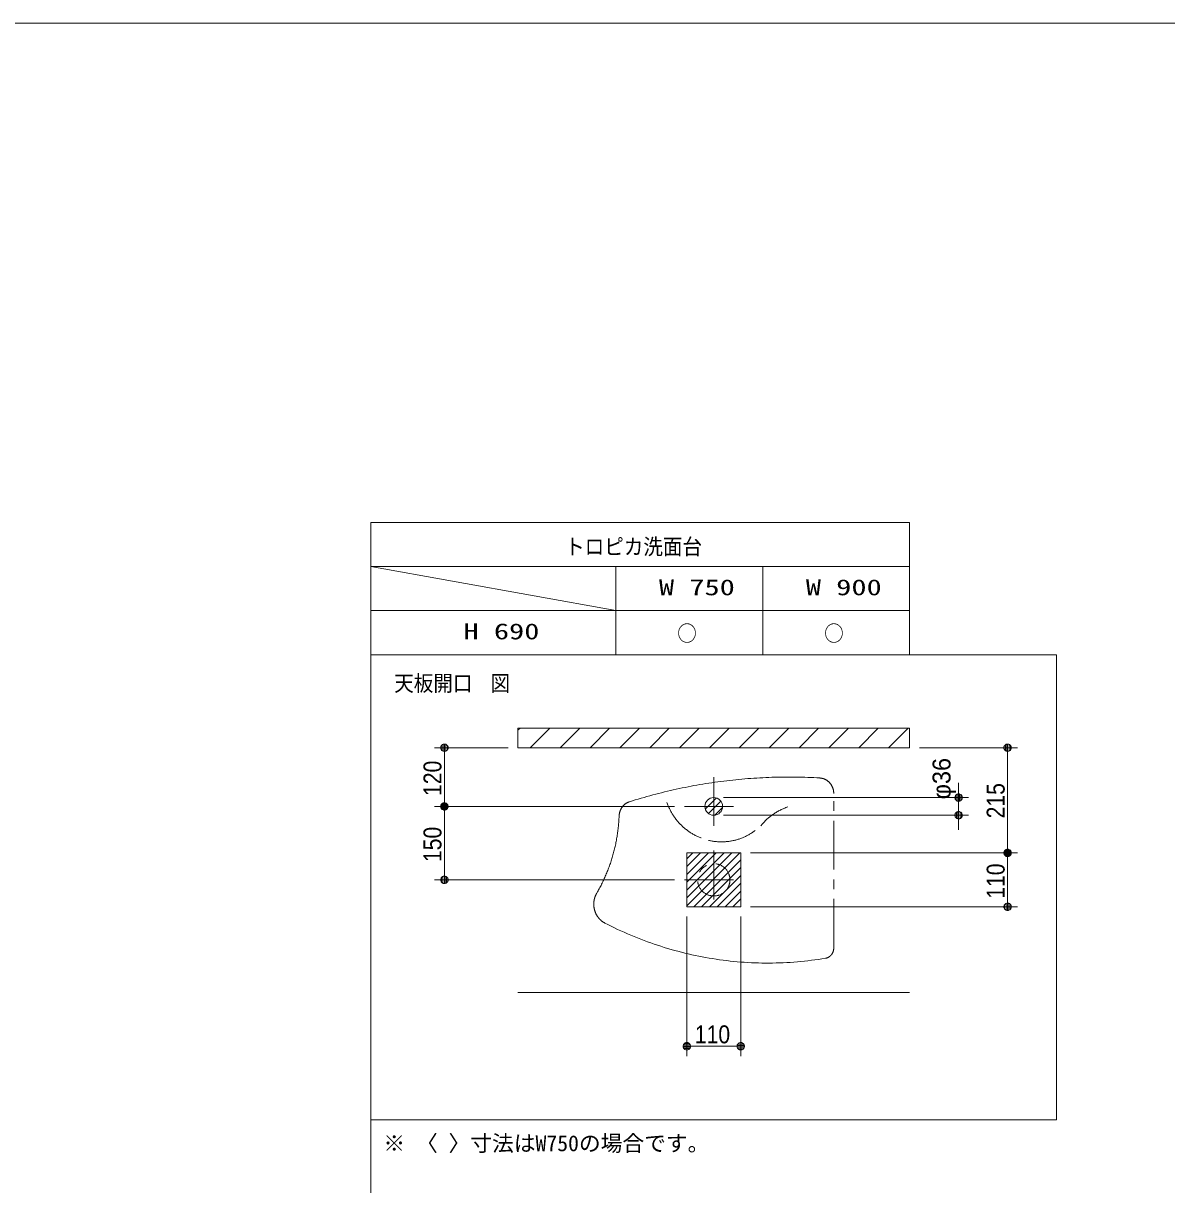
# Model space of a CAD drawing. Units: millimetres, scale not verified. Extents: x -6062 to 6062, y -3045 to 3045.
# Drawn here: x -3728 to -1392, y 397 to 2770 of the extents above; entities that cross this region are included whole.
import ezdxf
from ezdxf.enums import TextEntityAlignment as Align

# ---------------------------------------------------------------- set-up
doc = ezdxf.new("R2010")
doc.units = ezdxf.units.MM
doc.header["$LTSCALE"] = 20
doc.linetypes.add('CHAIN1', pattern=[8, 5, -1, 1, -1])
for name, color, linetype, lineweight in [('0-0_1図面枠', 7, 'Continuous', 9), ('0-2_2寸法-1', 7, 'Continuous', 9), ('0-3_0', 7, 'Continuous', 9), ('0-4_2寸法-2', 7, 'Continuous', 9), ('0-5_3一般', 7, 'Continuous', 9)]:
    doc.layers.add(name, color=color, linetype=linetype, lineweight=lineweight)
doc.styles.add('ＭＳ ゴシック', font='')
doc.styles.add('ＭＳ Ｐゴシック', font='')
doc.styles.get('ＭＳ ゴシック').set_extended_font_data('MS Gothic')
doc.styles.get('ＭＳ Ｐゴシック').set_extended_font_data('MS PGothic')

# ---------------------------------------------------------------- blocks, each defined once
blk = doc.blocks.new('グループ-2')
at = {"layer": '0-0_1図面枠'}
blk.add_lwpolyline([(-80000, 55400), (80000, 55400), (80000, -55400), (-80000, -55400)], close=True, dxfattribs=at)
blk = doc.blocks.new('図面枠')
at = {"layer": '0-0_1図面枠'}
blk.add_blockref('グループ-2', (0, 0), dxfattribs=at)
blk = doc.blocks.new('_Dot')
at = {"layer": '0-3_0'}
for p, q in [((-10, 0), (-20, 0)), ((9.78, 2), (-9.78, 2)), ((7.99, 6), (-7.99, 6)), ((9.16, -3.98), (-9.16, -3.98)), ((6, -7.98), (-6, -7.98))]:
    blk.add_line(p, q, dxfattribs=at)
for points in [[(10, 0), (9.92, 1.25), (9.69, 2.49), (9.3, 3.68), (8.76, 4.82), (8.09, 5.88), (7.29, 6.85), (6.37, 7.71), (5.36, 8.44), (4.26, 9.05), (3.09, 9.51), (1.87, 9.82), (0.63, 9.98), (-0.63, 9.98), (-1.87, 9.82), (-3.09, 9.51), (-4.26, 9.05), (-5.36, 8.44), (-6.37, 7.71), (-7.29, 6.85), (-8.09, 5.88), (-8.76, 4.82), (-9.3, 3.68), (-9.69, 2.49), (-9.92, 1.25), (-10, 0), (0, 0)], [(-10, 0), (-9.92, -1.25), (-9.69, -2.49), (-9.3, -3.68), (-8.76, -4.82), (-8.09, -5.88), (-7.29, -6.85), (-6.37, -7.71), (-5.36, -8.44), (-4.26, -9.05), (-3.09, -9.51), (-1.87, -9.82), (-0.63, -9.98), (0.63, -9.98), (1.87, -9.82), (3.09, -9.51), (4.26, -9.05), (5.36, -8.44), (6.37, -7.71), (7.29, -6.85), (8.09, -5.88), (8.76, -4.82), (9.3, -3.68), (9.69, -2.49), (9.92, -1.25), (10, 0), (0, 0)]]:
    blk.add_lwpolyline(points, close=True, dxfattribs=at)

msp = doc.modelspace()

# ---------------------------------------------------------------- linework, layer by layer
at = {"layer": '0-0_1図面枠'}
for p, q in [((-3017.5, 1750), (-3017.5, -2420)), ((-1917.5, 1660), (-3017.5, 1660)), ((-3017.5, 1660), (-2517.5, 1570)), ((-2517.5, 1480), (-2517.5, 1660)), ((-2217.5, 1480), (-2217.5, 1660)), ((-3017.5, 1570), (-1917.5, 1570))]:
    msp.add_line(p, q, dxfattribs=at)
for points in [[(-3017.5, 1750), (-1917.5, 1750), (-1917.5, 1480), (-3017.5, 1480)], [(-3017.5, 1480), (-1617.5, 1480), (-1617.5, 530), (-3017.5, 530)]]:
    msp.add_lwpolyline(points, close=True, dxfattribs=at)
at = {"layer": '0-2_2寸法-1'}
for p, q in [((-2737.5, 1290), (-2887.5, 1290)), ((-1897.5, 1290), (-1697.5, 1290)), ((-2867.5, 1185.01), (-2867.5, 1274.99)), ((-1717.5, 1274.99), (-1717.5, 1090.01)), ((-2397.5, 1170), (-2887.5, 1170)), ((-2397.5, 1170), (-2887.5, 1170)), ((-2867.5, 1154.99), (-2867.5, 1035.01)), ((-2242.5, 1075), (-1697.5, 1075)), ((-2242.5, 1075), (-1697.5, 1075)), ((-1717.5, 980.01), (-1717.5, 1059.99)), ((-2397.5, 1020), (-2887.5, 1020)), ((-2242.5, 965), (-1697.5, 965)), ((-2372.5, 945), (-2372.5, 660)), ((-2262.5, 945), (-2262.5, 660)), ((-2277.51, 680), (-2357.49, 680))]:
    msp.add_line(p, q, dxfattribs=at)
at = {"layer": '0-4_2寸法-2'}
for p, q in [((-1817.5, 1203.01), (-1817.5, 1218.01)), ((-2297.5, 1188), (-1797.5, 1188)), ((-1817.5, 1152), (-1817.5, 1188)), ((-2297.5, 1152), (-1797.5, 1152)), ((-1817.5, 1136.99), (-1817.5, 1121.99))]:
    msp.add_line(p, q, dxfattribs=at)
at = {"layer": '0-5_3一般'}
for p, q in [((-2717.5, 1325.52), (-2713.02, 1330)), ((-2692.06, 1290), (-2652.06, 1330)), ((-2631.1, 1290), (-2591.1, 1330)), ((-2570.14, 1290), (-2530.14, 1330)), ((-2509.18, 1290), (-2469.18, 1330)), ((-2448.22, 1290), (-2408.22, 1330)), ((-2387.26, 1290), (-2347.26, 1330)), ((-2326.3, 1290), (-2286.3, 1330)), ((-2265.34, 1290), (-2225.34, 1330)), ((-2204.38, 1290), (-2164.38, 1330)), ((-2143.42, 1290), (-2103.42, 1330)), ((-2082.46, 1290), (-2042.46, 1330)), ((-2021.5, 1290), (-1981.5, 1330)), ((-1960.54, 1290), (-1920.54, 1330)), ((-2717.5, 1290), (-1917.5, 1290)), ((-2334.66, 1164.84), (-2312.34, 1187.16)), ((-2328.03, 1155.47), (-2302.97, 1180.53)), ((-2315.28, 1152.22), (-2299.72, 1167.78)), ((-2372.5, 1063), (-2360.5, 1075)), ((-2372.5, 1047), (-2344.5, 1075)), ((-2372.5, 1031), (-2328.5, 1075)), ((-2372.5, 1015), (-2312.5, 1075)), ((-2372.5, 999), (-2296.5, 1075)), ((-2372.5, 983), (-2280.5, 1075)), ((-2372.5, 967), (-2264.5, 1075)), ((-2358.5, 965), (-2262.5, 1061)), ((-2342.5, 965), (-2262.5, 1045)), ((-2326.5, 965), (-2262.5, 1029)), ((-2310.5, 965), (-2262.5, 1013)), ((-2294.5, 965), (-2262.5, 997)), ((-2278.5, 965), (-2262.5, 981)), ((-2717.5, 790), (-1917.5, 790))]:
    msp.add_line(p, q, dxfattribs=at)
at = {"layer": '0-5_3一般', "linetype": 'CHAIN1'}
for p, q in [((-2317.5, 1230), (-2317.5, 1110)), ((-2411.73, 1174.48), (-2413.05, 1177.96)), ((-2377.5, 1170), (-2257.5, 1170)), ((-2317.5, 1080), (-2317.5, 960)), ((-2377.5, 1020), (-2257.5, 1020))]:
    msp.add_line(p, q, dxfattribs=at)
at = {"layer": '0-5_3一般'}
for points in [[(-2717.5, 1330), (-1917.5, 1330), (-1917.5, 1290), (-2717.5, 1290)], [(-2372.5, 1075), (-2262.5, 1075), (-2262.5, 965), (-2372.5, 965)], [(-2372.5, 1075), (-2262.5, 1075), (-2262.5, 965), (-2372.5, 965)]]:
    msp.add_lwpolyline(points, close=True, dxfattribs=at)
at = {"layer": '0-5_3一般', "linetype": 'CHAIN1'}
for points in [[(-2205.14, 1229.25), (-2211.28, 1229), (-2217.42, 1228.71), (-2223.56, 1228.39), (-2229.69, 1228.04), (-2235.83, 1227.65), (-2241.96, 1227.22), (-2248.09, 1226.76), (-2254.22, 1226.26), (-2260.35, 1225.73), (-2266.47, 1225.16), (-2272.59, 1224.56), (-2278.71, 1223.92), (-2284.82, 1223.25), (-2290.93, 1222.54), (-2297.04, 1221.79), (-2303.14, 1221.01), (-2309.24, 1220.2), (-2315.33, 1219.35), (-2321.42, 1218.47), (-2327.51, 1217.55), (-2333.59, 1216.59), (-2339.67, 1215.6), (-2345.74, 1214.58), (-2351.8, 1213.52), (-2357.86, 1212.42), (-2363.92, 1211.29), (-2369.97, 1210.13), (-2376.01, 1208.93), (-2382.05, 1207.69), (-2388.08, 1206.43), (-2394.1, 1205.12), (-2400.12, 1203.78), (-2406.13, 1202.41), (-2412.14, 1201), (-2418.13, 1199.56), (-2424.12, 1198.08), (-2430.11, 1196.57), (-2436.08, 1195.03), (-2442.05, 1193.44)], [(-2086.08, 1222.93), (-2086.68, 1223.34), (-2087.29, 1223.73), (-2087.9, 1224.1), (-2088.52, 1224.46), (-2089.15, 1224.81), (-2089.79, 1225.13), (-2090.44, 1225.44), (-2091.09, 1225.74), (-2091.75, 1226.02), (-2092.41, 1226.28), (-2093.08, 1226.52), (-2093.75, 1226.75), (-2094.43, 1226.96), (-2095.12, 1227.15), (-2095.8, 1227.33), (-2096.5, 1227.49), (-2097.19, 1227.63), (-2097.89, 1227.75), (-2098.59, 1227.86), (-2099.29, 1227.94), (-2100, 1228.01), (-2100.7, 1228.07), (-2106.84, 1228.42), (-2112.98, 1228.74), (-2119.12, 1229.02), (-2125.26, 1229.26), (-2131.4, 1229.48), (-2137.54, 1229.65), (-2143.69, 1229.79), (-2149.83, 1229.9), (-2155.98, 1229.97), (-2162.13, 1230), (-2168.27, 1230), (-2174.42, 1229.96), (-2180.56, 1229.89), (-2186.71, 1229.78), (-2192.85, 1229.64), (-2199, 1229.46), (-2205.14, 1229.25)], [(-2072.58, 1198.34), (-2072.63, 1199.1), (-2072.71, 1199.85), (-2072.8, 1200.6), (-2072.91, 1201.35), (-2073.03, 1202.1), (-2073.18, 1202.84), (-2073.33, 1203.58), (-2073.51, 1204.32), (-2073.7, 1205.05), (-2073.9, 1205.77), (-2074.13, 1206.49), (-2074.36, 1207.21), (-2074.62, 1207.91), (-2074.89, 1208.62), (-2075.17, 1209.31), (-2075.47, 1210), (-2075.78, 1210.68), (-2076.11, 1211.35), (-2076.46, 1212.01), (-2076.82, 1212.66), (-2077.19, 1213.31), (-2077.58, 1213.94), (-2077.98, 1214.57), (-2078.39, 1215.18), (-2078.82, 1215.78), (-2079.26, 1216.38), (-2079.72, 1216.96), (-2080.19, 1217.53), (-2080.67, 1218.08), (-2081.16, 1218.63), (-2081.66, 1219.16), (-2082.18, 1219.68), (-2082.7, 1220.19), (-2083.24, 1220.68), (-2083.79, 1221.16), (-2084.35, 1221.62), (-2084.92, 1222.07), (-2085.5, 1222.51), (-2086.08, 1222.93)], [(-2442.05, 1193.44), (-2448, 1191.83), (-2453.95, 1190.18), (-2459.9, 1188.5), (-2465.83, 1186.78), (-2471.76, 1185.03), (-2477.67, 1183.24)], [(-2078.18, 865.91), (-2077.88, 866.25), (-2077.58, 866.6), (-2077.29, 866.96), (-2077.01, 867.32), (-2076.73, 867.69), (-2076.46, 868.07), (-2076.2, 868.45), (-2075.95, 868.84), (-2075.71, 869.23), (-2075.47, 869.63), (-2075.24, 870.03), (-2075.03, 870.44), (-2074.82, 870.86), (-2074.61, 871.28), (-2074.42, 871.7), (-2074.24, 872.13), (-2074.06, 872.57), (-2073.89, 873.01), (-2073.74, 873.45), (-2073.59, 873.89), (-2073.45, 874.34), (-2073.32, 874.79), (-2073.2, 875.25), (-2073.09, 875.71), (-2072.99, 876.17), (-2072.89, 876.63), (-2072.81, 877.09), (-2072.74, 877.56), (-2072.68, 878.03), (-2072.62, 878.5), (-2072.58, 878.97), (-2072.54, 879.44), (-2072.52, 879.91), (-2072.5, 880.38), (-2072.5, 880.86), (-2072.5, 1196.07), (-2072.51, 1196.83), (-2072.53, 1197.58), (-2072.58, 1198.34)], [(-2506.24, 1165.98), (-2506.55, 1165.45), (-2506.84, 1164.92), (-2507.13, 1164.38), (-2507.4, 1163.83), (-2507.67, 1163.28), (-2507.93, 1162.72), (-2508.17, 1162.16), (-2508.41, 1161.59), (-2508.63, 1161.01), (-2508.85, 1160.44), (-2509.05, 1159.85), (-2509.25, 1159.27), (-2509.43, 1158.68), (-2509.6, 1158.08), (-2509.77, 1157.48), (-2509.92, 1156.88), (-2510.06, 1156.28), (-2510.19, 1155.67), (-2510.31, 1155.06), (-2510.41, 1154.45), (-2510.51, 1153.84), (-2510.59, 1153.22), (-2510.67, 1152.61), (-2510.73, 1151.99), (-2510.78, 1151.37), (-2510.82, 1150.75), (-2510.85, 1150.12), (-2510.96, 1147.53), (-2511.09, 1144.93), (-2511.23, 1142.34), (-2511.4, 1139.75), (-2511.58, 1137.15), (-2511.79, 1134.56), (-2512.02, 1131.98), (-2512.26, 1129.39), (-2512.53, 1126.81), (-2512.81, 1124.23), (-2513.12, 1121.65), (-2513.44, 1119.07)], [(-2477.67, 1183.24), (-2483.58, 1181.42), (-2489.48, 1179.57), (-2490.03, 1179.39), (-2490.58, 1179.19), (-2491.13, 1178.99), (-2491.67, 1178.77), (-2492.21, 1178.54), (-2492.75, 1178.3), (-2493.28, 1178.05), (-2493.81, 1177.79), (-2494.33, 1177.52), (-2494.85, 1177.24), (-2495.36, 1176.94), (-2495.86, 1176.64), (-2496.36, 1176.32), (-2496.86, 1176), (-2497.35, 1175.66), (-2497.83, 1175.32), (-2498.31, 1174.96), (-2498.78, 1174.59), (-2499.24, 1174.22), (-2499.69, 1173.83), (-2500.14, 1173.44), (-2500.59, 1173.04), (-2501.02, 1172.62), (-2501.45, 1172.2), (-2501.87, 1171.77), (-2502.28, 1171.33), (-2502.68, 1170.89), (-2503.08, 1170.43), (-2503.46, 1169.97), (-2503.84, 1169.49), (-2504.21, 1169.01), (-2504.57, 1168.53), (-2504.92, 1168.03), (-2505.27, 1167.53), (-2505.6, 1167.02), (-2505.92, 1166.51), (-2506.24, 1165.98)], [(-2513.44, 1119.07), (-2513.78, 1116.5), (-2514.15, 1113.93), (-2514.53, 1111.36), (-2514.93, 1108.8), (-2515.35, 1106.24), (-2515.79, 1103.69), (-2516.25, 1101.13), (-2516.73, 1098.59), (-2517.23, 1096.04), (-2517.75, 1093.5), (-2518.29, 1090.97), (-2518.85, 1088.44), (-2519.42, 1085.92), (-2520.02, 1083.4), (-2520.63, 1080.88), (-2521.27, 1078.37), (-2521.92, 1075.87), (-2522.59, 1073.37), (-2523.28, 1070.88), (-2523.99, 1068.4), (-2524.72, 1065.92), (-2525.47, 1063.45), (-2526.23, 1060.98), (-2527.02, 1058.52), (-2527.82, 1056.07), (-2528.64, 1053.63), (-2529.49, 1051.19), (-2530.35, 1048.76), (-2531.22, 1046.34), (-2532.12, 1043.92), (-2533.03, 1041.51), (-2533.97, 1039.12), (-2534.92, 1036.73), (-2535.89, 1034.34), (-2536.87, 1031.97), (-2537.88, 1029.6), (-2538.9, 1027.25), (-2539.94, 1024.9), (-2541, 1022.56)], [(-2219.61, 1132.84), (-2220.32, 1132.02), (-2221.69, 1130.66)], [(-2541, 1022.56), (-2542.08, 1020.24), (-2543.18, 1017.92), (-2544.29, 1015.61), (-2545.42, 1013.31), (-2546.56, 1011.02), (-2547.73, 1008.74), (-2548.91, 1006.47), (-2550.11, 1004.21), (-2551.33, 1001.97), (-2552.56, 999.73), (-2553.81, 997.5), (-2555.08, 995.29), (-2556.36, 993.08), (-2556.64, 992.6), (-2556.91, 992.12), (-2557.17, 991.64), (-2557.43, 991.15), (-2557.68, 990.66), (-2557.93, 990.16), (-2558.17, 989.66), (-2558.41, 989.16), (-2558.63, 988.66), (-2558.86, 988.15), (-2559.07, 987.63), (-2559.28, 987.12), (-2559.48, 986.6), (-2559.68, 986.08), (-2559.87, 985.56), (-2560.06, 985.03), (-2560.23, 984.5), (-2560.4, 983.97), (-2560.57, 983.44), (-2560.73, 982.9), (-2560.88, 982.36), (-2561.02, 981.82), (-2561.16, 981.28), (-2561.29, 980.74), (-2561.42, 980.19), (-2561.53, 979.65)], [(-2561.53, 979.65), (-2561.65, 979.1), (-2561.75, 978.55), (-2561.85, 977.99), (-2561.94, 977.44), (-2562.02, 976.89), (-2562.1, 976.33), (-2562.17, 975.77), (-2562.23, 975.22), (-2562.29, 974.66), (-2562.34, 974.1), (-2562.39, 973.54), (-2562.42, 972.98), (-2562.45, 972.42), (-2562.47, 971.86), (-2562.49, 971.29), (-2562.5, 970.73), (-2562.5, 970.17), (-2562.5, 969.61), (-2562.48, 969.05), (-2562.46, 968.49), (-2562.44, 967.92), (-2562.41, 967.36), (-2562.37, 966.8), (-2562.32, 966.24), (-2562.27, 965.68), (-2562.21, 965.13), (-2562.14, 964.57), (-2562.07, 964.01), (-2561.99, 963.46), (-2561.9, 962.9), (-2561.81, 962.35), (-2561.71, 961.8), (-2561.6, 961.25), (-2561.48, 960.7), (-2561.36, 960.15), (-2561.24, 959.61), (-2561.1, 959.07), (-2560.96, 958.53), (-2560.81, 957.99)], [(-2560.81, 957.99), (-2560.66, 957.45), (-2560.5, 956.91), (-2560.33, 956.38), (-2560.16, 955.85), (-2559.98, 955.32), (-2559.79, 954.8), (-2559.6, 954.28), (-2559.4, 953.76), (-2559.19, 953.24), (-2558.98, 952.73), (-2558.76, 952.22), (-2558.54, 951.71), (-2558.3, 951.2), (-2558.07, 950.7), (-2557.82, 950.21), (-2557.58, 949.71), (-2557.32, 949.22), (-2557.06, 948.73), (-2556.79, 948.25), (-2556.52, 947.77), (-2556.24, 947.3), (-2555.95, 946.82), (-2555.66, 946.36), (-2555.37, 945.89), (-2555.07, 945.43), (-2554.76, 944.98), (-2554.45, 944.53), (-2554.13, 944.08), (-2553.8, 943.64), (-2553.47, 943.2), (-2553.14, 942.77), (-2552.8, 942.34), (-2552.45, 941.92), (-2552.1, 941.5), (-2551.75, 941.09), (-2551.39, 940.68), (-2551.02, 940.28), (-2550.65, 939.88), (-2550.28, 939.49)], [(-2550.28, 939.49), (-2549.9, 939.11), (-2549.51, 938.72), (-2549.12, 938.35), (-2548.73, 937.98), (-2548.33, 937.61), (-2547.93, 937.25), (-2547.52, 936.9), (-2547.11, 936.55), (-2546.69, 936.21), (-2546.27, 935.87), (-2545.85, 935.54), (-2545.42, 935.22), (-2544.99, 934.9), (-2544.55, 934.59), (-2544.11, 934.28), (-2543.67, 933.99), (-2543.22, 933.69), (-2542.77, 933.41), (-2542.32, 933.12), (-2541.86, 932.85), (-2541.4, 932.58), (-2540.94, 932.32), (-2540.47, 932.07), (-2540, 931.82), (-2533.48, 928.48), (-2526.93, 925.2), (-2520.35, 921.99), (-2513.74, 918.85), (-2507.1, 915.78), (-2500.44, 912.77), (-2493.75, 909.83), (-2487.04, 906.96), (-2480.3, 904.15), (-2473.53, 901.42), (-2466.74, 898.75), (-2459.93, 896.15), (-2453.1, 893.62), (-2446.24, 891.16), (-2439.37, 888.77)], [(-2439.37, 888.77), (-2432.47, 886.45), (-2425.55, 884.2), (-2418.62, 882.02), (-2411.66, 879.91), (-2404.69, 877.87), (-2397.69, 875.91), (-2390.69, 874.01), (-2383.66, 872.18), (-2376.62, 870.43), (-2369.56, 868.74), (-2362.49, 867.13), (-2355.41, 865.59), (-2348.31, 864.12), (-2341.2, 862.73), (-2334.08, 861.4), (-2326.94, 860.15), (-2319.8, 858.97), (-2312.64, 857.86), (-2305.48, 856.83), (-2298.31, 855.87), (-2291.13, 854.98), (-2283.94, 854.16), (-2276.74, 853.42), (-2269.54, 852.75), (-2262.33, 852.15), (-2255.12, 851.62), (-2247.9, 851.17), (-2240.68, 850.79), (-2233.46, 850.49), (-2226.24, 850.26), (-2219.01, 850.1), (-2211.78, 850.01), (-2204.55, 850), (-2197.32, 850.06), (-2190.1, 850.19), (-2182.87, 850.4), (-2175.64, 850.68), (-2168.42, 851.04), (-2161.21, 851.46)], [(-2161.21, 851.46), (-2153.99, 851.96), (-2146.78, 852.54), (-2139.58, 853.18), (-2132.38, 853.9), (-2125.19, 854.69), (-2118.01, 855.56), (-2110.83, 856.5), (-2103.67, 857.51), (-2096.51, 858.59), (-2089.36, 859.74), (-2088.92, 859.82), (-2088.49, 859.91), (-2088.06, 860.01), (-2087.63, 860.12), (-2087.2, 860.24), (-2086.78, 860.37), (-2086.36, 860.5), (-2085.94, 860.65), (-2085.52, 860.81), (-2085.11, 860.98), (-2084.7, 861.16), (-2084.3, 861.35), (-2083.9, 861.54), (-2083.5, 861.75), (-2083.11, 861.97), (-2082.72, 862.19), (-2082.34, 862.43), (-2081.96, 862.67), (-2081.59, 862.92), (-2081.22, 863.19), (-2080.86, 863.46), (-2080.5, 863.73), (-2080.15, 864.02), (-2079.81, 864.32), (-2079.47, 864.62), (-2079.14, 864.93), (-2078.81, 865.25), (-2078.5, 865.58), (-2078.18, 865.91)]]:
    msp.add_lwpolyline(points, dxfattribs=at)
at = {"layer": '0-5_3一般'}
msp.add_circle((-2317.5, 1170), 18, dxfattribs=at)
msp.add_circle((-2317.5, 1170), 18, dxfattribs=at)
at = {"layer": '0-5_3一般', "linetype": 'CHAIN1'}
msp.add_circle((-2317.5, 1020), 33, dxfattribs=at)
for centre, radius, start, end in [((-2300.33, 1216.49), 119.06, 200.66442, 256.59368), ((-2126.18, 1052.34), 123.33, 109.09792, 139.25124), ((-2301.67, 1210.86), 113.27, 256.59368, 314.92282)]:
    msp.add_arc(centre, radius, start, end, dxfattribs=at)

# ---------------------------------------------------------------- block references
at = {"layer": '0-0_1図面枠', "xscale": 0.05, "yscale": 0.05}
msp.add_blockref('図面枠', (-1787.5, 0), dxfattribs=at)
at = {"layer": '0-2_2寸法-1', "xscale": 0.7503418, "yscale": 0.7503418}
for p, rotation in [((-2867.5, 1290), 90), ((-1717.5, 1290), 90), ((-2867.5, 1170), 270), ((-2867.5, 1170), 90), ((-1717.5, 1075), 270), ((-1717.5, 1075), 90), ((-2867.5, 1020), 270), ((-1717.5, 965), 270), ((-2372.5, 680), 180)]:
    msp.add_blockref('_Dot', p, dxfattribs=dict(at, rotation=rotation))
msp.add_blockref('_Dot', (-2262.5, 680), dxfattribs=at)
at = {"layer": '0-4_2寸法-2', "xscale": 0.7503418, "yscale": 0.7503418}
for p, rotation in [((-1817.5, 1188), 270), ((-1817.5, 1152), 90)]:
    msp.add_blockref('_Dot', p, dxfattribs=dict(at, rotation=rotation))

# ---------------------------------------------------------------- texts
at = {"layer": '0-0_1図面枠', "style": 'ＭＳ ゴシック'}
for s, width, p in [('トロピカ洗面台', 0.9, (-2621.09, 1674.66)), ('W 750', 1.4, (-2429.45, 1591.59)), ('W 900', 1.4, (-2129.45, 1591.59)), ('H 690', 1.4, (-2828.49, 1501.59)), ('○', 0.9, (-2392.09, 1497.53)), ('○', 0.9, (-2092.09, 1497.53)), ('天板開口', 0.9, (-2970, 1395.64)), ('図', 0.9, (-2773.27, 1395.64))]:
    msp.add_text(s, height=32.55, dxfattribs=dict(at, width=width)).set_placement(p, align=Align.BOTTOM_LEFT)
msp.add_text('※ 〈 〉寸法はW750の場合です。', height=32.55, dxfattribs=at).set_placement((-2992.1, 455.81), align=Align.BOTTOM_LEFT)
at = {"layer": '0-2_2寸法-1', "style": 'ＭＳ Ｐゴシック', "width": 0.9}
for s, p in [('120', (-2862.54, 1191.39)), ('215', (-1712.54, 1145.61)), ('150', (-2862.54, 1056.39)), ('110', (-1712.54, 981.39))]:
    msp.add_text(s, height=36.66, rotation=90, dxfattribs=at).set_placement(p, align=Align.BOTTOM_LEFT)
msp.add_text('110', height=36.66, dxfattribs=at).set_placement((-2356.11, 675.04), align=Align.BOTTOM_LEFT)
at = {"layer": '0-4_2寸法-2', "style": 'ＭＳ Ｐゴシック'}
msp.add_text('φ36', height=36.66, rotation=90, dxfattribs=at).set_placement((-1823.06, 1184.57), align=Align.BOTTOM_LEFT)

doc.saveas('drawing.dxf')
